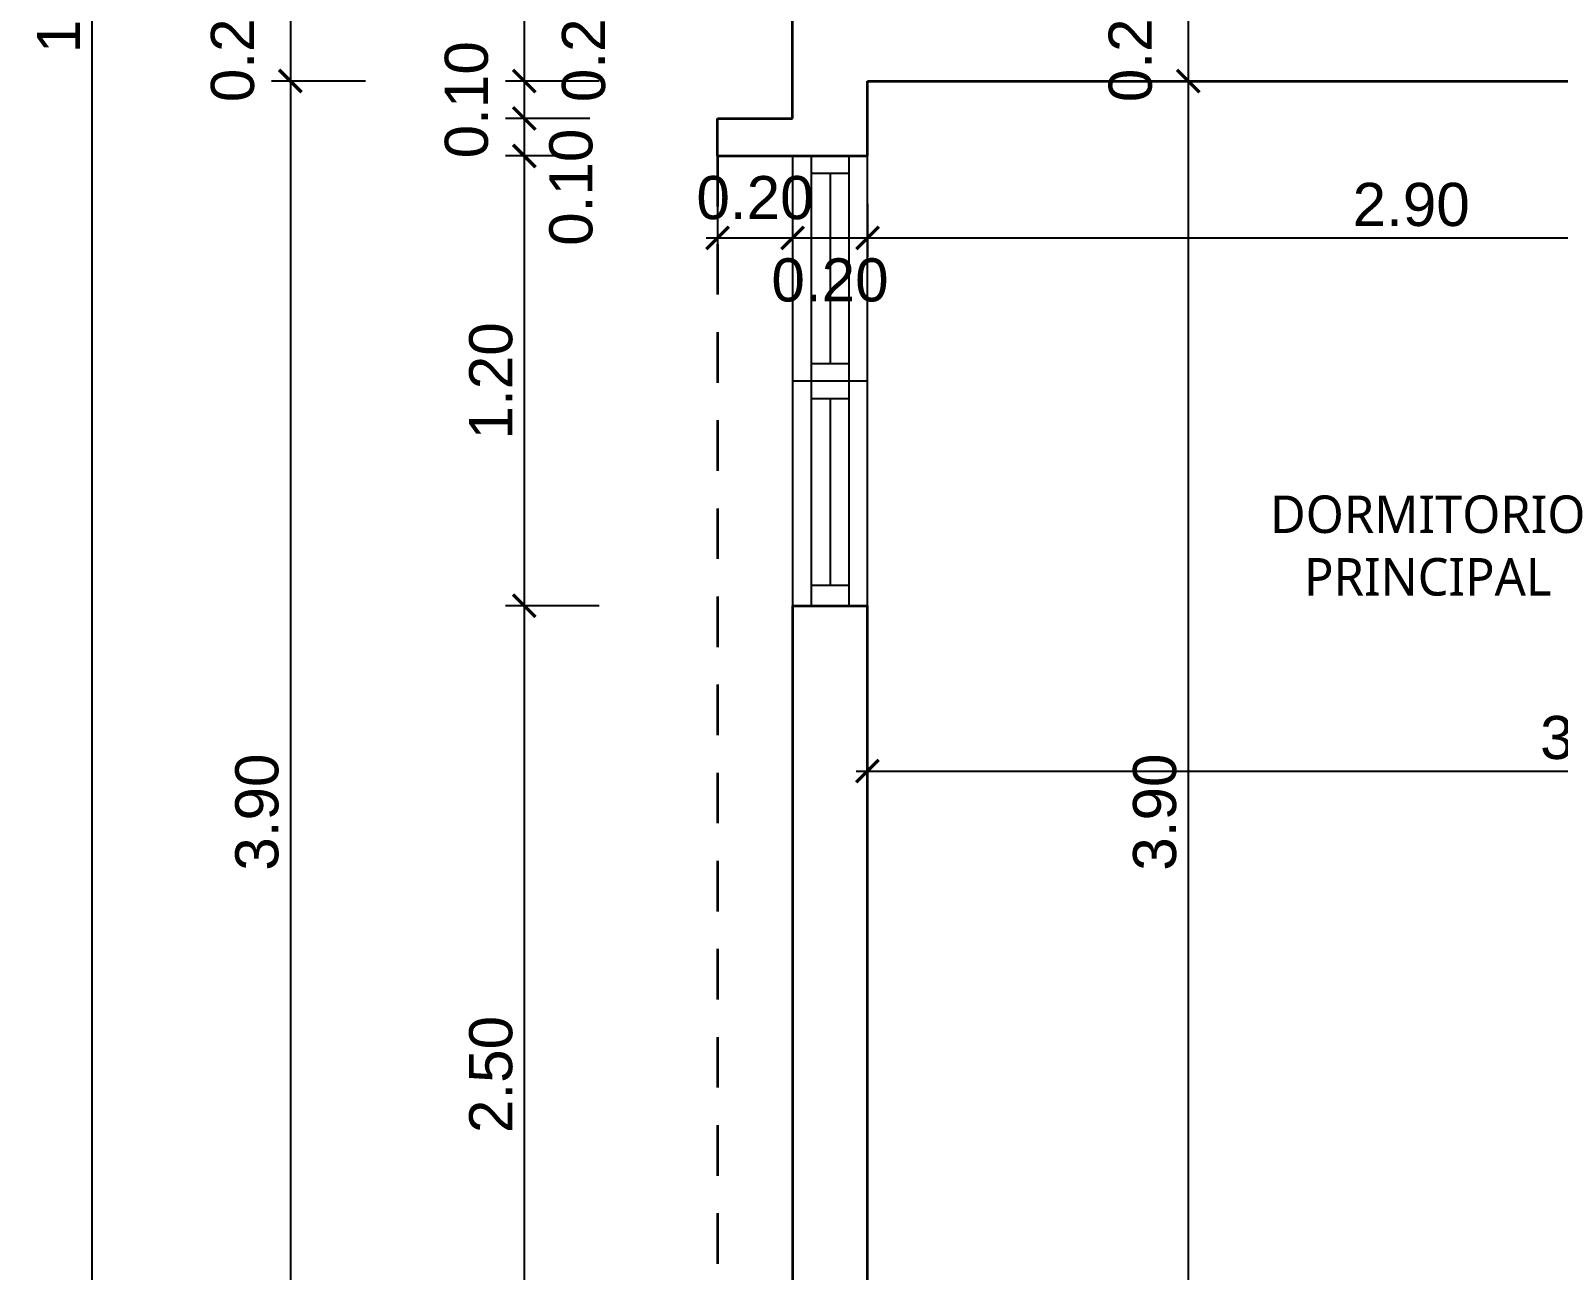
# Model space of a CAD drawing. Header units: feet. Extents: x -417 to 46, y -646 to -218.
# Drawn here: x -82.081 to -78.006, y -494.7 to -491.393 of the extents above; entities that cross this region are included whole.
import ezdxf

# ---------------------------------------------------------------- set-up
doc = ezdxf.new("R2010")
doc.units = ezdxf.units.FT
doc.header["$MEASUREMENT"] = 0
doc.linetypes.add('HIDDEN', pattern=[0.375, 0.25, -0.125])
for name, color, linetype, lineweight in [('A-WALL', 4, 'Continuous', 25), ('DIM-COTAS', 1, 'Continuous', 5), ('TXT', 2, 'Continuous', 9)]:
    doc.layers.add(name, color=color, linetype=linetype, lineweight=lineweight)
for name, color, linetype in [('DIM', 10, 'Continuous'), ('MB3', 8, 'Continuous'), ('PERT-VENT', 2, 'Continuous')]:
    doc.layers.add(name, color=color, linetype=linetype)
doc.styles.add('ads', font='trebuc.ttf', dxfattribs={"height": 0.14})
doc.styles.get("Standard").update_dxf_attribs({"font": 'arial.ttf', "height": 0.115})
doc.dimstyles.new('KEILY', dxfattribs={"dimtxt": 0.115, "dimasz": 0.06, "dimexe": 0.05, "dimexo": 0.2, "dimgap": 0.03, "dimtad": 1, "dimzin": 1, "dimdsep": 46, "dimtxsty": 'Standard', "dimblk": 'ARCHTICK', "dimcen": 2.5, "dimdle": 0.03, "dimclrd": 256, "dimclre": 256, "dimclrt": 7, "dimadec": 0, "dimazin": 0, "dimtfac": 1, "dimtmove": 2, "dimatfit": 3, "dimfxl": 0.2, "dimfxlon": 1, "dimtolj": 1, "dimtzin": 1, "dimarcsym": 0})

# ---------------------------------------------------------------- blocks, each defined once
blk = doc.blocks.new('A$C18ED6237')
at = {"layer": 'PERT-VENT', "extrusion": (-2.367830459082805e-12, 8.947716500357897e-16, -1)}
for p, q in [((1.200000043501461, 0.1999999841099704), (4.350155791144061e-08, 0.1999999841100273)), ((0.6000000435015522, 0.199999984110141), (0.6000000435014954, -1.588993292500618e-08)), ((1.200000043501376, 0.1499999841100728), (4.35017284416972e-08, 0.1499999841101864)), ((0.05383096971820578, 0.04999998410999318), (0.05383096971812051, 0.1499999841101296)), ((0.5533333768350985, 0.1499999841099307), (0.5533333768350417, 0.04999998411010687)), ((0.6466667101681765, 0.1499999841099307), (0.6466667101682049, 0.04999998410982265)), ((0.5533333768348996, 0.09999998410989086), (0.05383096971812051, 0.09999998410997613)), ((1.15333337683478, 0.09999998410997613), (0.6466667101682901, 0.09999998411000455)), ((1.20000004350149, 0.04999998410999318), (4.350161475485947e-08, 0.04999998411005002)), ((4.350167159827834e-08, -1.588990450329675e-08), (1.200000043501433, -1.588993292500618e-08))]:
    blk.add_line(p, q, dxfattribs=at)
at = {"layer": 'PERT-VENT'}
blk.add_line((1.15333337683478, 0.04999998411016371), (1.153333376834809, 0.1499999841100159), dxfattribs=at)
blk = doc.blocks.new('_ArchTick')
at = {"layer": 'DIM-COTAS', "color": 0, "const_width": 0.15}
blk.add_lwpolyline([(-0.5, -0.5), (0.5, 0.5)], dxfattribs=at)
blk = doc.blocks.new('*D1801')
at = {"layer": 'Defpoints', "color": 0, "transparency": 16777216}
for p in [(-80.38974368128586, -491.6274550951579), (-80.7644857798264, -491.7274550951578), (-80.40172662721673, -491.7274550951578)]:
    blk.add_point(p, dxfattribs=at)
at = {"layer": 'DIM', "lineweight": -2, "transparency": 16777216}
for p, q in [((-80.7644857798264, -491.5974550951579), (-80.7644857798264, -491.7574550951578)), ((-80.58974368128587, -491.6274550951579), (-80.8144857798264, -491.6274550951579)), ((-80.60172662721673, -491.7274550951578), (-80.8144857798264, -491.7274550951578))]:
    blk.add_line(p, q, dxfattribs=at)
at = {"layer": 'DIM', "lineweight": -2, "transparency": 16777216, "xscale": 0.06, "yscale": 0.06, "zscale": 0.06}
for p, rotation in [((-80.7644857798264, -491.6274550951579), 90), ((-80.7644857798264, -491.7274550951578), 270)]:
    blk.add_blockref('_ArchTick', p, dxfattribs=dict(at, rotation=rotation))
at = {"layer": 'DIM', "color": 7, "transparency": 16777216, "insert": (-80.63948207741444, -491.8110539267443), "char_height": 0.115, "attachment_point": 5, "rotation": 90}
blk.add_mtext('\\A1;0.10', dxfattribs=at)
blk = doc.blocks.new('*D1802')
at = {"layer": 'Defpoints', "color": 0, "transparency": 16777216}
for p in [(-80.40172662721673, -491.7274550951578), (-80.7644857798264, -492.9274550951577), (-80.33071382263873, -492.9274550951577)]:
    blk.add_point(p, dxfattribs=at)
at = {"layer": 'DIM', "lineweight": -2, "transparency": 16777216}
for p, q in [((-80.7644857798264, -491.6974550951578), (-80.7644857798264, -492.9574550951577)), ((-80.60172662721673, -491.7274550951578), (-80.8144857798264, -491.7274550951578)), ((-80.5644857798264, -492.9274550951577), (-80.8144857798264, -492.9274550951577))]:
    blk.add_line(p, q, dxfattribs=at)
at = {"layer": 'DIM', "lineweight": -2, "transparency": 16777216, "xscale": 0.06, "yscale": 0.06, "zscale": 0.06}
for p, rotation in [((-80.7644857798264, -491.7274550951578), 90), ((-80.7644857798264, -492.9274550951577), 270)]:
    blk.add_blockref('_ArchTick', p, dxfattribs=dict(at, rotation=rotation))
at = {"layer": 'DIM', "color": 7, "transparency": 16777216, "insert": (-80.8532016734143, -492.3274550951577), "char_height": 0.115, "attachment_point": 5, "rotation": 90}
blk.add_mtext('\\A1;1.20', dxfattribs=at)
blk = doc.blocks.new('*D1803')
at = {"layer": 'Defpoints', "color": 0, "transparency": 16777216}
for p in [(-80.33071382263873, -492.9274550951577), (-80.7644857798264, -495.4274550951576), (-80.13071382263888, -495.4274550951576)]:
    blk.add_point(p, dxfattribs=at)
at = {"layer": 'DIM', "lineweight": -2, "transparency": 16777216}
for p, q in [((-80.7644857798264, -492.8974550951577), (-80.7644857798264, -495.4574550951576)), ((-80.5644857798264, -492.9274550951577), (-80.8144857798264, -492.9274550951577)), ((-80.5644857798264, -495.4274550951576), (-80.8144857798264, -495.4274550951576))]:
    blk.add_line(p, q, dxfattribs=at)
at = {"layer": 'DIM', "lineweight": -2, "transparency": 16777216, "xscale": 0.06, "yscale": 0.06, "zscale": 0.06}
for p, rotation in [((-80.7644857798264, -492.9274550951577), 90), ((-80.7644857798264, -495.4274550951576), 270)]:
    blk.add_blockref('_ArchTick', p, dxfattribs=dict(at, rotation=rotation))
at = {"layer": 'DIM', "color": 7, "transparency": 16777216, "insert": (-80.8532016734143, -494.1774550951577), "char_height": 0.115, "attachment_point": 5, "rotation": 90}
blk.add_mtext('\\A1;2.50', dxfattribs=at)
blk = doc.blocks.new('*D1810')
at = {"layer": 'Defpoints', "color": 0, "transparency": 16777216}
for p in [(-80.0453347519578, -491.3278911104789), (-80.7644857798264, -491.5278911104792), (-80.04453642343636, -491.5278911104792)]:
    blk.add_point(p, dxfattribs=at)
at = {"layer": 'DIM', "lineweight": -2, "transparency": 16777216}
for p, q in [((-80.5644857798264, -491.3278911104789), (-80.8144857798264, -491.3278911104789)), ((-80.7644857798264, -491.2978911104789), (-80.7644857798264, -491.5578911104791)), ((-80.5644857798264, -491.5278911104792), (-80.8144857798264, -491.5278911104792))]:
    blk.add_line(p, q, dxfattribs=at)
at = {"layer": 'DIM', "lineweight": -2, "transparency": 16777216, "xscale": 0.06, "yscale": 0.06, "zscale": 0.06}
for p, rotation in [((-80.7644857798264, -491.3278911104789), 90), ((-80.7644857798264, -491.5278911104792), 270)]:
    blk.add_blockref('_ArchTick', p, dxfattribs=dict(at, rotation=rotation))
at = {"layer": 'DIM', "color": 7, "transparency": 16777216, "insert": (-80.60567046732152, -491.427891110479), "char_height": 0.115, "attachment_point": 5, "rotation": 90}
blk.add_mtext('\\A1;0.20', dxfattribs=at)
blk = doc.blocks.new('*D1811')
at = {"layer": 'Defpoints', "color": 0, "transparency": 16777216}
for p in [(-80.04453642343636, -491.5278911104792), (-80.7644857798264, -491.6274550951579), (-80.4445364234374, -491.6274550951579)]:
    blk.add_point(p, dxfattribs=at)
at = {"layer": 'DIM', "lineweight": -2, "transparency": 16777216}
for p, q in [((-80.7644857798264, -491.4978911104792), (-80.7644857798264, -491.6574550951578)), ((-80.5644857798264, -491.5278911104792), (-80.8144857798264, -491.5278911104792)), ((-80.6445364234374, -491.6274550951579), (-80.8144857798264, -491.6274550951579))]:
    blk.add_line(p, q, dxfattribs=at)
at = {"layer": 'DIM', "lineweight": -2, "transparency": 16777216, "xscale": 0.06, "yscale": 0.06, "zscale": 0.06}
for p, rotation in [((-80.7644857798264, -491.5278911104792), 90), ((-80.7644857798264, -491.6274550951579), 270)]:
    blk.add_blockref('_ArchTick', p, dxfattribs=dict(at, rotation=rotation))
at = {"layer": 'DIM', "color": 7, "transparency": 16777216, "insert": (-80.91820167341432, -491.5776731028185), "char_height": 0.115, "attachment_point": 5, "rotation": 90}
blk.add_mtext('\\A1;0.10', dxfattribs=at)
blk = doc.blocks.new('*D1813')
at = {"layer": 'Defpoints', "color": 0, "transparency": 16777216}
for p in [(-80.8144857798264, -491.3278911104789), (-81.38823902340303, -491.5278911104792), (-80.8144857798264, -491.5278911104792)]:
    blk.add_point(p, dxfattribs=at)
at = {"layer": 'DIM', "lineweight": -2, "transparency": 16777216}
for p, q in [((-81.18823902340303, -491.3278911104789), (-81.43823902340303, -491.3278911104789)), ((-81.38823902340303, -491.2978911104789), (-81.38823902340303, -491.5578911104791)), ((-81.18823902340303, -491.5278911104792), (-81.43823902340303, -491.5278911104792))]:
    blk.add_line(p, q, dxfattribs=at)
at = {"layer": 'DIM', "lineweight": -2, "transparency": 16777216, "xscale": 0.06, "yscale": 0.06, "zscale": 0.06}
for p, rotation in [((-81.38823902340303, -491.3278911104789), 90), ((-81.38823902340303, -491.5278911104792), 270)]:
    blk.add_blockref('_ArchTick', p, dxfattribs=dict(at, rotation=rotation))
at = {"layer": 'DIM', "color": 7, "transparency": 16777216, "insert": (-81.54195491699095, -491.427891110479), "char_height": 0.115, "attachment_point": 5, "rotation": 90}
blk.add_mtext('\\A1;0.20', dxfattribs=at)
blk = doc.blocks.new('*D1814')
at = {"layer": 'Defpoints', "color": 0, "transparency": 16777216}
for p in [(-80.8144857798264, -491.5278911104792), (-81.38823902340303, -495.4274550951576), (-80.8144857798264, -495.4274550951576)]:
    blk.add_point(p, dxfattribs=at)
at = {"layer": 'DIM', "lineweight": -2, "transparency": 16777216}
for p, q in [((-81.38823902340303, -491.4978911104792), (-81.38823902340303, -495.4574550951576)), ((-81.18823902340303, -491.5278911104792), (-81.43823902340303, -491.5278911104792)), ((-81.18823902340303, -495.4274550951576), (-81.43823902340303, -495.4274550951576))]:
    blk.add_line(p, q, dxfattribs=at)
at = {"layer": 'DIM', "lineweight": -2, "transparency": 16777216, "xscale": 0.06, "yscale": 0.06, "zscale": 0.06}
for p, rotation in [((-81.38823902340303, -491.5278911104792), 90), ((-81.38823902340303, -495.4274550951576), 270)]:
    blk.add_blockref('_ArchTick', p, dxfattribs=dict(at, rotation=rotation))
at = {"layer": 'DIM', "color": 7, "transparency": 16777216, "insert": (-81.47699413936475, -493.4776731028184), "char_height": 0.115, "attachment_point": 5, "rotation": 90}
blk.add_mtext('\\A1;3.90', dxfattribs=at)
blk = doc.blocks.new('*D1817')
at = {"layer": 'Defpoints', "color": 0, "transparency": 16777216}
for p in [(-81.91700993491261, -485.3274550951577), (-81.43823902340303, -485.3274550951577), (-81.43823902340303, -497.1774550951585)]:
    blk.add_point(p, dxfattribs=at)
at = {"layer": 'DIM', "lineweight": -2, "transparency": 16777216}
for p, q in [((-81.91700993491261, -497.2074550951585), (-81.91700993491261, -485.2974550951578)), ((-81.71700993491261, -485.3274550951577), (-81.96700993491261, -485.3274550951577)), ((-81.71700993491261, -497.1774550951585), (-81.96700993491261, -497.1774550951585))]:
    blk.add_line(p, q, dxfattribs=at)
at = {"layer": 'DIM', "lineweight": -2, "transparency": 16777216, "xscale": 0.06, "yscale": 0.06, "zscale": 0.06}
for p, rotation in [((-81.91700993491261, -485.3274550951577), 90), ((-81.91700993491261, -497.1774550951585), 270)]:
    blk.add_blockref('_ArchTick', p, dxfattribs=dict(at, rotation=rotation))
at = {"layer": 'DIM', "color": 7, "transparency": 16777216, "insert": (-82.00572582850052, -491.2524550951581), "char_height": 0.115, "attachment_point": 5, "rotation": 90}
blk.add_mtext('\\A1;11.85', dxfattribs=at)
blk = doc.blocks.new('*D2002')
at = {"layer": 'Defpoints', "color": 0, "transparency": 16777216}
for p in [(-78.74492619371043, -491.327891110479), (-78.99400598234482, -491.5278911104791), (-78.73496359583945, -491.5278911104791)]:
    blk.add_point(p, dxfattribs=at)
at = {"layer": 'DIM', "lineweight": -2, "transparency": 16777216}
for p, q in [((-78.94492619371043, -491.327891110479), (-79.04400598234481, -491.327891110479)), ((-78.99400598234482, -491.297891110479), (-78.99400598234482, -491.557891110479)), ((-78.93496359583945, -491.5278911104791), (-79.04400598234481, -491.5278911104791))]:
    blk.add_line(p, q, dxfattribs=at)
at = {"layer": 'DIM', "lineweight": -2, "transparency": 16777216, "xscale": 0.06, "yscale": 0.06, "zscale": 0.06}
for p, rotation in [((-78.99400598234482, -491.327891110479), 90), ((-78.99400598234482, -491.5278911104791), 270)]:
    blk.add_blockref('_ArchTick', p, dxfattribs=dict(at, rotation=rotation))
at = {"layer": 'DIM', "color": 7, "transparency": 16777216, "insert": (-79.14772187593273, -491.427891110479), "char_height": 0.115, "attachment_point": 5, "rotation": 90}
blk.add_mtext('\\A1;0.20', dxfattribs=at)
blk = doc.blocks.new('*D2003')
at = {"layer": 'Defpoints', "color": 0, "transparency": 16777216}
for p in [(-78.73496359583945, -491.5278911104791), (-78.99400598234482, -495.4274550951578), (-78.52573605392129, -495.4274550951578)]:
    blk.add_point(p, dxfattribs=at)
at = {"layer": 'DIM', "lineweight": -2, "transparency": 16777216}
for p, q in [((-78.99400598234482, -491.4978911104791), (-78.99400598234482, -495.4574550951578)), ((-78.93496359583945, -491.5278911104791), (-79.04400598234481, -491.5278911104791)), ((-78.79400598234481, -495.4274550951578), (-79.04400598234481, -495.4274550951578))]:
    blk.add_line(p, q, dxfattribs=at)
at = {"layer": 'DIM', "lineweight": -2, "transparency": 16777216, "xscale": 0.06, "yscale": 0.06, "zscale": 0.06}
for p, rotation in [((-78.99400598234482, -491.5278911104791), 90), ((-78.99400598234482, -495.4274550951578), 270)]:
    blk.add_blockref('_ArchTick', p, dxfattribs=dict(at, rotation=rotation))
at = {"layer": 'DIM', "color": 7, "transparency": 16777216, "insert": (-79.08276109830653, -493.4776731028185), "char_height": 0.115, "attachment_point": 5, "rotation": 90}
blk.add_mtext('\\A1;3.90', dxfattribs=at)
blk = doc.blocks.new('*D1947')
at = {"layer": 'Defpoints', "color": 0, "transparency": 16777216}
for p in [(-80.2490839819276, -491.6553972392391), (-80.04908398192666, -491.6553972392386), (-80.04908398192666, -491.9463713796403)]:
    blk.add_point(p, dxfattribs=at)
at = {"layer": 'DIM', "lineweight": -2, "transparency": 16777216}
for p, q in [((-80.2490839819276, -491.855397239239), (-80.2490839819276, -491.9963713796403)), ((-80.04908398192666, -491.8553972392386), (-80.04908398192666, -491.9963713796403)), ((-80.2790839819276, -491.9463713796403), (-80.01908398192666, -491.9463713796403))]:
    blk.add_line(p, q, dxfattribs=at)
at = {"layer": 'DIM', "lineweight": -2, "transparency": 16777216, "xscale": 0.06, "yscale": 0.06, "zscale": 0.06, "rotation": 180}
blk.add_blockref('_ArchTick', (-80.2490839819276, -491.9463713796403), dxfattribs=at)
at = {"layer": 'DIM', "lineweight": -2, "transparency": 16777216, "xscale": 0.06, "yscale": 0.06, "zscale": 0.06}
blk.add_blockref('_ArchTick', (-80.04908398192666, -491.9463713796403), dxfattribs=at)
at = {"layer": 'DIM', "color": 7, "transparency": 16777216, "insert": (-80.14908398192713, -491.839443820266), "char_height": 0.115, "attachment_point": 5}
blk.add_mtext('\\A1;0.20', dxfattribs=at)
blk = doc.blocks.new('*D1948')
at = {"layer": 'Defpoints', "color": 0, "transparency": 16777216}
for p in [(-80.04908398192666, -491.6553972392386), (-79.84908398192675, -491.6553972392386), (-79.84908398192675, -491.9463713796403)]:
    blk.add_point(p, dxfattribs=at)
at = {"layer": 'DIM', "lineweight": -2, "transparency": 16777216}
for p, q in [((-80.04908398192666, -491.8553972392386), (-80.04908398192666, -491.9963713796403)), ((-79.84908398192675, -491.8553972392386), (-79.84908398192675, -491.9963713796403)), ((-80.07908398192666, -491.9463713796403), (-79.81908398192675, -491.9463713796403))]:
    blk.add_line(p, q, dxfattribs=at)
at = {"layer": 'DIM', "lineweight": -2, "transparency": 16777216, "xscale": 0.06, "yscale": 0.06, "zscale": 0.06, "rotation": 180}
blk.add_blockref('_ArchTick', (-80.04908398192666, -491.9463713796403), dxfattribs=at)
at = {"layer": 'DIM', "lineweight": -2, "transparency": 16777216, "xscale": 0.06, "yscale": 0.06, "zscale": 0.06}
blk.add_blockref('_ArchTick', (-79.84908398192675, -491.9463713796403), dxfattribs=at)
at = {"layer": 'DIM', "color": 7, "transparency": 16777216, "insert": (-79.94908398192672, -492.0589790568131), "char_height": 0.115, "attachment_point": 5}
blk.add_mtext('\\A1;0.20', dxfattribs=at)
blk = doc.blocks.new('*D1949')
at = {"layer": 'Defpoints', "color": 0, "transparency": 16777216}
for p in [(-76.94908398192874, -491.4558332545598), (-79.84908398192675, -491.6553972392386), (-76.94908398192874, -491.9463713796403)]:
    blk.add_point(p, dxfattribs=at)
at = {"layer": 'DIM', "lineweight": -2, "transparency": 16777216}
for p, q in [((-76.94908398192874, -491.7463713796403), (-76.94908398192874, -491.9963713796403)), ((-79.84908398192675, -491.8553972392386), (-79.84908398192675, -491.9963713796403)), ((-79.87908398192675, -491.9463713796403), (-76.91908398192874, -491.9463713796403))]:
    blk.add_line(p, q, dxfattribs=at)
at = {"layer": 'DIM', "lineweight": -2, "transparency": 16777216, "xscale": 0.06, "yscale": 0.06, "zscale": 0.06, "rotation": 180}
blk.add_blockref('_ArchTick', (-79.84908398192675, -491.9463713796403), dxfattribs=at)
at = {"layer": 'DIM', "lineweight": -2, "transparency": 16777216, "xscale": 0.06, "yscale": 0.06, "zscale": 0.06}
blk.add_blockref('_ArchTick', (-76.94908398192874, -491.9463713796403), dxfattribs=at)
at = {"layer": 'DIM', "color": 7, "transparency": 16777216, "insert": (-78.39908398192775, -491.8576554860522), "char_height": 0.115, "attachment_point": 5}
blk.add_mtext('\\A1;2.90', dxfattribs=at)
blk = doc.blocks.new('*D2067')
at = {"layer": 'Defpoints', "color": 0, "transparency": 16777216}
for p in [(-75.9490839819288, -493.105656118062), (-79.84908398192866, -493.1734133970573), (-75.9490839819288, -493.3680783727511)]:
    blk.add_point(p, dxfattribs=at)
at = {"layer": 'DIM', "lineweight": -2, "transparency": 16777216}
for p, q in [((-75.9490839819288, -493.305656118062), (-75.9490839819288, -493.4180783727512)), ((-79.87908398192866, -493.3680783727511), (-75.9190839819288, -493.3680783727511)), ((-79.84908398192866, -493.3680783727511), (-79.84908398192866, -493.4180783727512))]:
    blk.add_line(p, q, dxfattribs=at)
at = {"layer": 'DIM', "lineweight": -2, "transparency": 16777216, "xscale": 0.06, "yscale": 0.06, "zscale": 0.06, "rotation": 180}
blk.add_blockref('_ArchTick', (-79.84908398192866, -493.3680783727511), dxfattribs=at)
at = {"layer": 'DIM', "lineweight": -2, "transparency": 16777216, "xscale": 0.06, "yscale": 0.06, "zscale": 0.06}
blk.add_blockref('_ArchTick', (-75.9490839819288, -493.3680783727511), dxfattribs=at)
at = {"layer": 'DIM', "color": 7, "transparency": 16777216, "insert": (-77.89908398192873, -493.2793232567893), "char_height": 0.115, "attachment_point": 5}
blk.add_mtext('\\A1;3.90', dxfattribs=at)

msp = doc.modelspace()

# ---------------------------------------------------------------- linework, layer by layer
at = {"layer": 'A-WALL', "lineweight": 35, "extrusion": (-2.367830459082805e-12, 8.947716500357897e-16, -1)}
for p, q in [((-80.04908398192869, -491.6274550951578), (-80.0490839819289, -491.1274550951578)), ((-80.04908398192869, -491.6274550951578), (-80.0490839819289, -491.1274550951578)), ((-79.84908398192677, -491.5278911104791), (-76.94908398192871, -491.5278911104789)), ((-80.24908398192757, -491.7274550951582), (-80.24908398192778, -491.6274550951578)), ((-80.04908398192856, -492.9274550951577), (-80.0490839819285, -495.6274550951578)), ((-79.84908398192874, -495.4274550951576), (-79.84908398192863, -492.9274550951578))]:
    msp.add_line(p, q, dxfattribs=at)
at = {"layer": 'A-WALL', "lineweight": 35}
for p, q in [((-79.84908398192677, -491.7274550951577), (-79.84908398192677, -491.5278911104791)), ((-79.84908398192677, -491.7274550951577), (-79.84908398192677, -491.5278911104791)), ((-80.24908398192778, -491.6274550951578), (-80.0490839819278, -491.6274550951578)), ((-80.24908398192757, -491.7274550951578), (-79.84908398192677, -491.7274550951578)), ((-80.04908398192754, -491.7274550951577), (-79.84908398192677, -491.7274550951577)), ((-80.04908398192754, -491.7274550951577), (-79.84908398192677, -491.7274550951577)), ((-80.04908398192856, -492.9274550951577), (-79.84908398192863, -492.9274550951578)), ((-80.04908398192856, -492.9274550951577), (-79.84908398192863, -492.9274550951578))]:
    msp.add_line(p, q, dxfattribs=at)
at = {"layer": 'MB3', "linetype": 'HIDDEN', "lineweight": 35, "ltscale": 0.54}
msp.add_line((-80.24908398192757, -491.7274550951582), (-80.24908398192757, -495.8274550951577), dxfattribs=at)

# ---------------------------------------------------------------- block references
at = {"rotation": 90}
msp.add_blockref('A$C18ED6237', (-79.84908399781669, -492.9274551386592), dxfattribs=at)

# ---------------------------------------------------------------- texts
at = {"layer": 'TXT', "insert": (-78.35494408913394, -492.6332475806899), "char_height": 0.1, "width": 2.837999999999976, "attachment_point": 2, "style": 'ads', "bg_fill": 2}
msp.add_mtext('DORMITORIO \\PPRINCIPAL', dxfattribs=at)

# ---------------------------------------------------------------- dimensions: what is measured, and where the dimension line sits
at = {"layer": 'DIM'}
for base, p1, p2, picture, middle in [((-81.91700993491261, -485.3274550951577), (-81.43823902340303, -497.1774550951585), (-81.43823902340303, -485.3274550951577), '*D1817', (-82.00572582850052, -491.2524550951581)), ((-81.38823902340303, -491.5278911104792), (-80.8144857798264, -491.3278911104789), (-80.8144857798264, -491.5278911104792), '*D1813', (-81.54195491699095, -491.427891110479)), ((-78.99400598234482, -491.5278911104791), (-78.74492619371043, -491.327891110479), (-78.73496359583945, -491.5278911104791), '*D2002', (-79.14772187593273, -491.427891110479)), ((-80.7644857798264, -491.6274550951579), (-80.04453642343636, -491.5278911104792), (-80.4445364234374, -491.6274550951579), '*D1811', (-80.91820167341432, -491.5776731028185)), ((-81.38823902340303, -495.4274550951576), (-80.8144857798264, -491.5278911104792), (-80.8144857798264, -495.4274550951576), '*D1814', (-81.47699413936475, -493.4776731028184)), ((-80.7644857798264, -492.9274550951577), (-80.40172662721673, -491.7274550951578), (-80.33071382263873, -492.9274550951577), '*D1802', (-80.8532016734143, -492.3274550951577)), ((-80.7644857798264, -495.4274550951576), (-80.33071382263873, -492.9274550951577), (-80.13071382263888, -495.4274550951576), '*D1803', (-80.8532016734143, -494.1774550951577))]:
    dim = msp.add_linear_dim(base=base, p1=p1, p2=p2, angle=90, dimstyle='KEILY', dxfattribs=at)
    dim.commit()
    dim.dimension.update_dxf_attribs({"geometry": picture, "text_midpoint": middle})
for base, p1, p2, picture, middle in [((-80.7644857798264, -491.5278911104792), (-80.0453347519578, -491.3278911104789), (-80.04453642343636, -491.5278911104792), '*D1810', (-80.60567046732152, -491.427891110479)), ((-80.7644857798264, -491.7274550951578), (-80.38974368128586, -491.6274550951579), (-80.40172662721673, -491.7274550951578), '*D1801', (-80.63948207741444, -491.8110539267443))]:
    dim = msp.add_linear_dim(base=base, p1=p1, p2=p2, angle=90, dimstyle='KEILY', dxfattribs=at)
    dim.commit()
    dim.dimension.update_dxf_attribs({"geometry": picture, "text_midpoint": middle, "dimtype": 160})
for base, p1, p2, picture, middle in [((-76.94908398192874, -491.9463713796403), (-79.84908398192675, -491.6553972392386), (-76.94908398192874, -491.4558332545598), '*D1949', (-78.39908398192775, -491.8576554860522)), ((-75.9490839819288, -493.3680783727511), (-79.84908398192866, -493.1734133970573), (-75.9490839819288, -493.105656118062), '*D2067', (-77.89908398192873, -493.2793232567893))]:
    dim = msp.add_linear_dim(base=base, p1=p1, p2=p2, dimstyle='KEILY', dxfattribs=at)
    dim.commit()
    dim.dimension.update_dxf_attribs({"geometry": picture, "text_midpoint": middle})
for base, p1, p2, picture, middle in [((-80.04908398192666, -491.9463713796403), (-80.2490839819276, -491.6553972392391), (-80.04908398192666, -491.6553972392386), '*D1947', (-80.14908398192713, -491.839443820266)), ((-79.84908398192675, -491.9463713796403), (-80.04908398192666, -491.6553972392386), (-79.84908398192675, -491.6553972392386), '*D1948', (-79.94908398192672, -492.0589790568131))]:
    dim = msp.add_linear_dim(base=base, p1=p1, p2=p2, dimstyle='KEILY', dxfattribs=at)
    dim.commit()
    dim.dimension.update_dxf_attribs({"geometry": picture, "text_midpoint": middle, "dimtype": 160})

# ---------------------------------------------------------------- next in the draw order: dimensions: what is measured, and where the dimension line sits
dim = msp.add_linear_dim(base=(-78.99400598234482, -495.4274550951578), p1=(-78.73496359583945, -491.5278911104791), p2=(-78.52573605392129, -495.4274550951578), angle=90, dimstyle='KEILY', dxfattribs=at)
dim.commit()
dim.dimension.update_dxf_attribs({"geometry": '*D2003', "text_midpoint": (-79.08276109830653, -493.4776731028185)})

doc.saveas('drawing.dxf')
